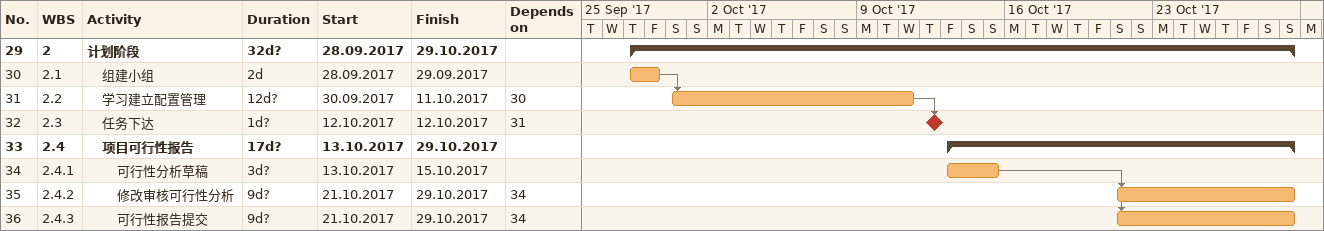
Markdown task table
| ID | WBS | Task | Duration | Start | Finish | Predecessors |
|---|---|---|---|---|---|---|
| 29 | 2 | **计划阶段** | 32d? | 2017-09-28 | 2017-10-29 |  |
| 30 | 2.1 | 组建小组 | 2d | 2017-09-28 | 2017-09-29 |  |
| 31 | 2.2 | 学习建立配置管理 | 12d? | 2017-09-30 | 2017-10-11 | 30 |
| 32 | 2.3 | 任务下达 | 1d? | 2017-10-12 | 2017-10-12 | 31 |
| 33 | 2.4 | **项目可行性报告** | 17d? | 2017-10-13 | 2017-10-29 |  |
| 34 | 2.4.1 | 可行性分析草稿 | 3d? | 2017-10-13 | 2017-10-15 |  |
| 35 | 2.4.2 | 修改审核可行性分析 | 9d? | 2017-10-21 | 2017-10-29 | 34 |
| 36 | 2.4.3 | 可行性报告提交 | 9d? | 2017-10-21 | 2017-10-29 | 34 |
